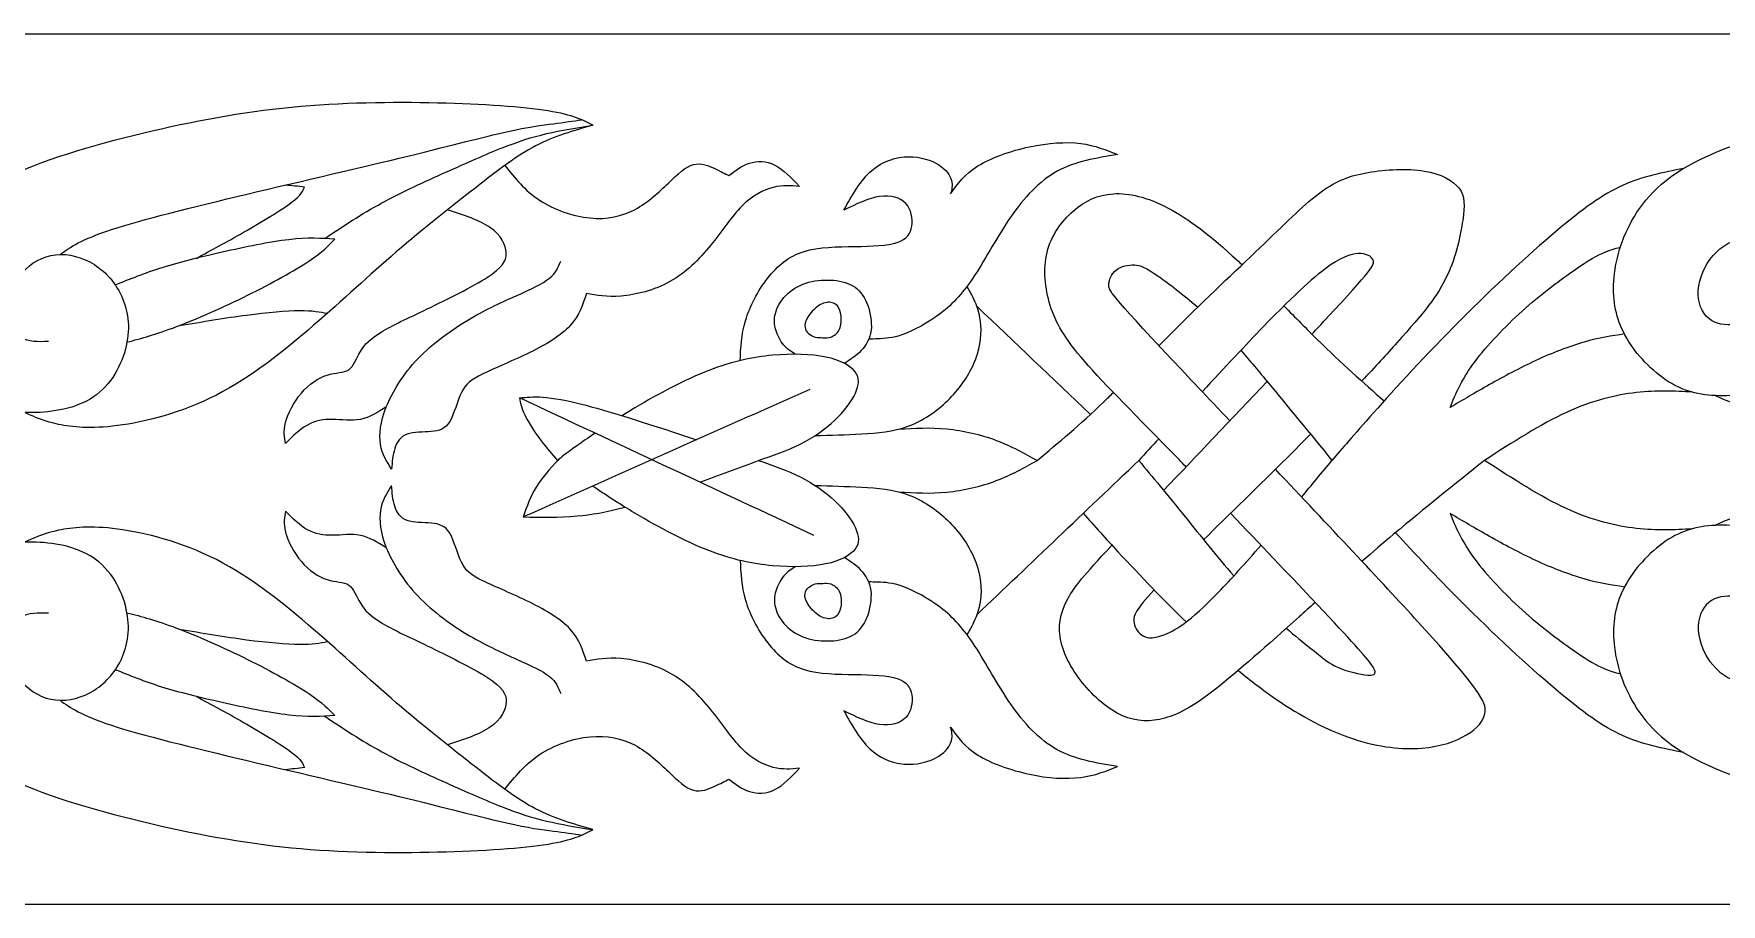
# Model space of a CAD drawing. Header units: millimetres. Extents: x 164 to 454, y 11 to 406.
# Drawn here: x 222.9 to 328.3, y 11.5 to 65.8 of the extents above; entities that cross this region are included whole.
import ezdxf

# ---------------------------------------------------------------- set-up
doc = ezdxf.new("R2010")
doc.units = ezdxf.units.MM
for name, color, linetype in [('Default', 7, 'Continuous'), ('DV1_Layer_1', 7, 'Continuous'), ('Layer_1', 7, 'Continuous')]:
    doc.layers.add(name, color=color, linetype=linetype)

# ---------------------------------------------------------------- blocks, each defined once
blk = doc.blocks.new('SE')
at = {"layer": 'DV1_Layer_1', "color": 7, "linetype": 'Continuous'}
blk.add_line((219.17, 65.81), (399.47, 65.81), dxfattribs=at)
for points, knots in [([(329.37, 47.66), (328.75, 47.64), (328.13, 47.62), (327.65, 47.92), (327.18, 48.21), (326.85, 48.81), (326.82, 49.53), (326.8, 50.25), (327.35, 51.9), (328.73, 52.87), (329.51, 53.03), (330.3, 53.19), (332.06, 52.88), (333.4, 51.54), (333.84, 50.69), (334.28, 49.83), (334.49, 48.8), (334.28, 47.62), (334.06, 46.45), (333.42, 45.14), (332.38, 44.35), (331.33, 43.55), (329.89, 43.28), (328.61, 43.23), (327.33, 43.19), (325.12, 43.57), (323.12, 45.6), (322.48, 46.63), (321.83, 47.66), (321.54, 48.69), (321.54, 49.91), (321.54, 51.12), (321.83, 52.52), (322.55, 53.9), (323.26, 55.28), (325.54, 58.01), (335.37, 60.85), (341.44, 61.99), (344.55, 62.29), (347.65, 62.6), (350.83, 62.63), (353.66, 62.56), (356.5, 62.49), (359, 62.32), (360.56, 62.07), (362.13, 61.82), (362.75, 61.49), (363.37, 61.16), (362.16, 60.82), (360.95, 60.47), (359.79, 59.87), (358.62, 59.27), (357.5, 58.4), (356.05, 57.27), (354.59, 56.13), (351, 53.3), (347.76, 50.26), (345.92, 48.68), (344.08, 47.09), (342.03, 45.43), (339.86, 44.32), (337.68, 43.21), (333.09, 42.07), (330.85, 42.31), (330.01, 42.49), (329.16, 42.67), (328.59, 42.91), (328.28, 43.05), (327.97, 43.18), (327.92, 43.21), (327.87, 43.24)], [0, 0, 0, 0, 0.034483, 0.034483, 0.034483, 0.068966, 0.068966, 0.068966, 0.103448, 0.137931, 0.137931, 0.137931, 0.172414, 0.206897, 0.206897, 0.206897, 0.241379, 0.241379, 0.241379, 0.275862, 0.275862, 0.275862, 0.310345, 0.310345, 0.310345, 0.344828, 0.37931, 0.37931, 0.37931, 0.413793, 0.413793, 0.413793, 0.448276, 0.448276, 0.448276, 0.482759, 0.517241, 0.551724, 0.551724, 0.551724, 0.586207, 0.586207, 0.586207, 0.62069, 0.62069, 0.62069, 0.655172, 0.655172, 0.655172, 0.689655, 0.689655, 0.689655, 0.724138, 0.724138, 0.724138, 0.758621, 0.793103, 0.793103, 0.793103, 0.827586, 0.827586, 0.827586, 0.862069, 0.896552, 0.896552, 0.896552, 0.931034, 0.931034, 0.931034, 1, 1, 1, 1]), ([(223.82, 46.61), (223.2, 46.59), (222.58, 46.57), (222.11, 46.86), (221.63, 47.16), (221.31, 47.76), (221.28, 48.48), (221.25, 49.19), (221.81, 50.85), (223.19, 51.81), (223.97, 51.98), (224.76, 52.14), (226.51, 51.83), (227.86, 50.49), (228.3, 49.63), (228.74, 48.78), (228.95, 47.74), (228.73, 46.57), (228.52, 45.4), (227.88, 44.09), (226.83, 43.29), (225.79, 42.5), (224.34, 42.22), (223.06, 42.18), (221.79, 42.14), (219.58, 42.52), (217.58, 44.55), (216.93, 45.58), (216.29, 46.61), (215.99, 47.64), (215.99, 48.86), (215.99, 50.07), (216.29, 51.47), (217, 52.85), (217.72, 54.23), (219.99, 56.96), (229.83, 59.8), (235.9, 60.94), (239, 61.24), (242.11, 61.54), (245.28, 61.58), (248.12, 61.51), (250.96, 61.44), (253.46, 61.27), (255.02, 61.02), (256.58, 60.77), (257.2, 60.44), (257.82, 60.11), (256.62, 59.77), (255.41, 59.42), (254.24, 58.82), (253.08, 58.21), (251.96, 57.35), (250.5, 56.21), (249.04, 55.08), (245.46, 52.25), (242.21, 49.21), (240.38, 47.62), (238.54, 46.04), (236.49, 44.38), (234.31, 43.27), (232.14, 42.15), (227.55, 41.02), (225.31, 41.26), (224.46, 41.44), (223.62, 41.62), (223.05, 41.86), (222.74, 42), (222.43, 42.13), (222.38, 42.16), (222.33, 42.18)], [0, 0, 0, 0, 0.034483, 0.034483, 0.034483, 0.068966, 0.068966, 0.068966, 0.103448, 0.137931, 0.137931, 0.137931, 0.172414, 0.206897, 0.206897, 0.206897, 0.241379, 0.241379, 0.241379, 0.275862, 0.275862, 0.275862, 0.310345, 0.310345, 0.310345, 0.344828, 0.37931, 0.37931, 0.37931, 0.413793, 0.413793, 0.413793, 0.448276, 0.448276, 0.448276, 0.482759, 0.517241, 0.551724, 0.551724, 0.551724, 0.586207, 0.586207, 0.586207, 0.62069, 0.62069, 0.62069, 0.655172, 0.655172, 0.655172, 0.689655, 0.689655, 0.689655, 0.724138, 0.724138, 0.724138, 0.758621, 0.793103, 0.793103, 0.793103, 0.827586, 0.827586, 0.827586, 0.862069, 0.896552, 0.896552, 0.896552, 0.931034, 0.931034, 0.931034, 1, 1, 1, 1]), ([(224.55, 52.04), (225.2, 52.51), (225.86, 52.97), (229.65, 54.21), (232.79, 54.99), (236.24, 55.81), (239.68, 56.63), (243.42, 57.49), (246.26, 58.18), (249.1, 58.87), (251.03, 59.39), (252.42, 59.7), (253.8, 60.01), (254.65, 60.11), (255.35, 60.2), (256.04, 60.29), (256.59, 60.37), (257.13, 60.45)], [0, 0, 0, 0, 0.142857, 0.142857, 0.285714, 0.285714, 0.285714, 0.428571, 0.428571, 0.428571, 0.571429, 0.571429, 0.571429, 0.714286, 0.714286, 0.714286, 1, 1, 1, 1]), ([(241.08, 53.04), (242.22, 53.8), (243.36, 54.56), (244.64, 55.26), (245.92, 55.96), (247.33, 56.59), (249.94, 57.76), (251.15, 58.3), (252.16, 58.7), (253.18, 59.1), (254, 59.36), (254.92, 59.58), (255.83, 59.79), (256.83, 59.95), (257.82, 60.11)], [0, 0, 0, 0, 0.166667, 0.166667, 0.166667, 0.333333, 0.333333, 0.5, 0.5, 0.5, 0.666667, 0.666667, 0.666667, 1, 1, 1, 1]), ([(267.01, 45.42), (267.05, 46.22), (267.08, 47.02), (267.35, 47.91), (267.61, 48.8), (268.11, 49.78), (268.73, 50.56), (269.34, 51.35), (270.06, 51.94), (271, 52.23), (271.94, 52.52), (274.25, 52.52), (276.22, 52.59), (276.82, 52.79), (277.43, 52.99), (277.88, 53.71), (277.7, 54.85), (277.36, 55.22), (277.01, 55.59), (275.81, 55.94), (274.25, 55.18), (273.48, 54.8), (274.01, 55.75), (274.55, 56.7), (275.24, 57.29), (275.93, 57.89), (276.77, 58.13), (277.53, 58.14), (278.29, 58.15), (278.96, 57.92), (279.42, 57.63), (279.88, 57.33), (280.36, 56.61), (280.22, 56.09), (280.15, 55.83), (280.59, 56.44), (281.45, 57.65), (283.9, 58.51), (285.07, 58.76), (286.24, 59.01), (287.36, 59.08), (288.27, 58.97), (289.18, 58.85), (289.87, 58.56), (290.56, 58.27), (289.24, 58.06), (287.93, 57.85), (286.8, 57.23), (285.67, 56.61), (284.73, 55.58), (283.9, 54.38), (283.07, 53.18), (281.65, 50.45), (280.31, 48.97), (279.52, 48.36), (278.74, 47.76), (277.84, 47.3), (277.17, 47.05), (276.5, 46.81), (276.05, 46.8), (275.6, 46.78)], [0, 0, 0, 0, 0.04, 0.04, 0.04, 0.08, 0.08, 0.08, 0.12, 0.12, 0.12, 0.16, 0.2, 0.2, 0.2, 0.24, 0.28, 0.28, 0.28, 0.32, 0.36, 0.36, 0.36, 0.4, 0.4, 0.4, 0.44, 0.44, 0.44, 0.48, 0.48, 0.48, 0.52, 0.56, 0.56, 0.56, 0.6, 0.64, 0.64, 0.64, 0.68, 0.68, 0.68, 0.72, 0.72, 0.72, 0.76, 0.76, 0.76, 0.8, 0.8, 0.8, 0.84, 0.88, 0.88, 0.88, 0.92, 0.92, 0.92, 1, 1, 1, 1]), ([(252.32, 57.6), (252.95, 56.81), (253.57, 56.03), (254.48, 55.43), (255.39, 54.83), (256.58, 54.42), (257.64, 54.32), (258.7, 54.21), (260.57, 54.63), (261.95, 55.94), (262.53, 56.5), (263.12, 57.06), (263.6, 57.52), (264.09, 57.65), (264.57, 57.78), (265.05, 57.58), (265.42, 57.4), (265.79, 57.23), (266.05, 57.09), (266.31, 56.96), (266.71, 57.27), (267.5, 57.89), (268.64, 57.89), (269.17, 57.62), (269.71, 57.35), (270.21, 56.82), (270.71, 56.28), (270.19, 56.33), (269.16, 56.44), (267.78, 55.71), (267.13, 55.07), (266.48, 54.42), (265.88, 53.49), (265.16, 52.61), (264.45, 51.73), (263.62, 50.9), (262.63, 50.35), (261.64, 49.8), (260.48, 49.52), (259.58, 49.44), (258.69, 49.37), (258.05, 49.49), (257.41, 49.61), (257.19, 48.92), (256.74, 47.54), (254.91, 46.43), (253.87, 45.92), (252.84, 45.42), (250.53, 44.48), (249.54, 43.71), (249.16, 42.09), (248.88, 41.62), (248.59, 41.15), (248.22, 41.03), (247.72, 40.99), (247.23, 40.95), (246.02, 41.02), (245.58, 40.33), (245.45, 39.93), (245.32, 39.53), (245.28, 39.08), (245.25, 38.64), (244.96, 39.1), (244.37, 40.03), (244.54, 41.59), (244.92, 42.53), (245.3, 43.47), (245.97, 44.57), (246.9, 45.54), (247.84, 46.52), (249.03, 47.36), (250.12, 48.01), (251.22, 48.66), (252.22, 49.11), (253.08, 49.49), (253.94, 49.88), (254.67, 50.21), (255.1, 50.56), (255.53, 50.9), (255.67, 51.26), (255.81, 51.63)], [0, 0, 0, 0, 0.030303, 0.030303, 0.030303, 0.060606, 0.060606, 0.060606, 0.090909, 0.121212, 0.121212, 0.121212, 0.151515, 0.151515, 0.151515, 0.181818, 0.181818, 0.181818, 0.212121, 0.212121, 0.212121, 0.242424, 0.272727, 0.272727, 0.272727, 0.30303, 0.30303, 0.30303, 0.333333, 0.363636, 0.363636, 0.363636, 0.393939, 0.393939, 0.393939, 0.424242, 0.424242, 0.424242, 0.454545, 0.454545, 0.454545, 0.484848, 0.484848, 0.484848, 0.515152, 0.545455, 0.545455, 0.545455, 0.575758, 0.606061, 0.636364, 0.636364, 0.636364, 0.666667, 0.666667, 0.666667, 0.69697, 0.727273, 0.727273, 0.727273, 0.757576, 0.757576, 0.757576, 0.787879, 0.818182, 0.818182, 0.818182, 0.848485, 0.848485, 0.848485, 0.878788, 0.878788, 0.878788, 0.909091, 0.909091, 0.909091, 0.939394, 0.939394, 0.939394, 1, 1, 1, 1]), ([(293.16, 46.34), (293.65, 46.84), (294.14, 47.34), (294.64, 47.84), (296.4, 49.59), (298.27, 51.31), (299.74, 52.73), (301.22, 54.14), (302.3, 55.25), (303.28, 55.95), (304.25, 56.66), (305.98, 57.28), (310.01, 57.49), (311.53, 56.66), (311.9, 56.17), (312.27, 55.68), (312.26, 55.11), (312.12, 54.17), (311.98, 53.23), (311.72, 51.92), (311.14, 50.7), (310.57, 49.49), (309.67, 48.36), (308.02, 46.54), (307.39, 45.83), (306.65, 45.03), (305.81, 44.14)], [0, 0, 0, 0, 0.090909, 0.090909, 0.090909, 0.181818, 0.181818, 0.181818, 0.272727, 0.272727, 0.272727, 0.363636, 0.454545, 0.545455, 0.545455, 0.545455, 0.636364, 0.636364, 0.636364, 0.727273, 0.727273, 0.727273, 0.818182, 0.818182, 0.818182, 1, 1, 1, 1]), ([(325.92, 57.41), (324.64, 57.16), (323.35, 56.91), (322.1, 56.35), (320.85, 55.78), (319.62, 54.9), (317.92, 53.46), (316.22, 52.02), (314.05, 50.02), (311.96, 47.93), (309.88, 45.83), (307.87, 43.64), (306.56, 42.17), (305.24, 40.69), (304.6, 39.94), (303.96, 39.19)], [0, 0, 0, 0, 0.166667, 0.166667, 0.166667, 0.333333, 0.333333, 0.333333, 0.5, 0.5, 0.5, 0.666667, 0.666667, 0.666667, 1, 1, 1, 1]), ([(233.06, 51.8), (233.99, 52.31), (234.93, 52.81), (236.01, 53.43), (237.1, 54.05), (238.33, 54.79), (238.98, 55.28), (239.64, 55.77), (239.73, 56.01), (239.81, 56.25), (239.42, 56.29), (239.02, 56.33), (238.62, 56.37)], [0, 0, 0, 0, 0.2, 0.2, 0.2, 0.4, 0.4, 0.4, 0.6, 0.6, 0.6, 1, 1, 1, 1]), ([(294.85, 38.79), (294.7, 38.94), (294.56, 39.09), (294.41, 39.24), (291.75, 41.98), (287.81, 45.85), (286.71, 47.78), (286.37, 48.86), (286.04, 49.93), (285.92, 51.12), (286.17, 52.17), (286.43, 53.21), (287.71, 55.01), (289.33, 55.77), (290.31, 55.83), (291.28, 55.89), (292.42, 55.63), (293.7, 54.95), (294.99, 54.28), (296.42, 53.19), (298.04, 51.69), (298.14, 51.6), (298.25, 51.5), (298.35, 51.41)], [0, 0, 0, 0, 0.1, 0.1, 0.1, 0.2, 0.3, 0.3, 0.3, 0.4, 0.4, 0.4, 0.5, 0.6, 0.6, 0.6, 0.7, 0.7, 0.7, 0.8, 0.8, 0.8, 1, 1, 1, 1]), ([(244.92, 42.53), (244.39, 42.2), (243.86, 41.86), (243.3, 41.75), (242.73, 41.64), (242.13, 41.74), (241.57, 41.75), (241, 41.76), (240.49, 41.67), (240, 41.4), (239.52, 41.14), (239.07, 40.69), (238.62, 40.24), (238.56, 40.62), (238.49, 41), (238.63, 41.55), (238.78, 42.1), (239.14, 42.83), (239.62, 43.39), (240.09, 43.95), (240.68, 44.35), (241.22, 44.52), (241.76, 44.69), (242.26, 44.64), (242.58, 44.85), (242.9, 45.07), (243.18, 46.04), (243.94, 46.8), (244.6, 47.2), (245.27, 47.61), (247.16, 48.47), (250.3, 50.02), (251.23, 50.62), (252.15, 51.21), (252.42, 51.63), (252.41, 52.13), (252.39, 52.64), (252.08, 53.25), (251.42, 53.71), (250.76, 54.17), (249.75, 54.5), (248.73, 54.82)], [0, 0, 0, 0, 0.0625, 0.0625, 0.0625, 0.125, 0.125, 0.125, 0.1875, 0.1875, 0.1875, 0.25, 0.25, 0.25, 0.3125, 0.3125, 0.3125, 0.375, 0.375, 0.375, 0.4375, 0.4375, 0.4375, 0.5, 0.5, 0.5, 0.5625, 0.625, 0.625, 0.625, 0.6875, 0.75, 0.75, 0.75, 0.8125, 0.8125, 0.8125, 0.875, 0.875, 0.875, 1, 1, 1, 1]), ([(228.73, 46.57), (229.64, 46.81), (230.55, 47.06), (233.1, 48.02), (234.74, 48.74), (236.26, 49.5), (237.78, 50.25), (239.19, 51.03), (240.96, 52.21), (241.33, 52.6), (241.7, 53), (240.86, 53.05), (240.03, 53.1), (237.64, 52.83), (236.08, 52.5), (234.67, 52.18), (233.26, 51.86), (232, 51.56), (230.91, 51.21), (229.82, 50.87), (228.91, 50.5), (228, 50.13)], [0, 0, 0, 0, 0.111111, 0.111111, 0.222222, 0.222222, 0.222222, 0.333333, 0.333333, 0.444444, 0.444444, 0.444444, 0.555556, 0.555556, 0.666667, 0.666667, 0.666667, 0.777778, 0.777778, 0.777778, 1, 1, 1, 1]), ([(302.71, 47.07), (303.01, 47.4), (303.3, 47.7), (303.56, 47.99), (306.48, 51.11), (306.75, 51.69), (306.2, 52.07), (305.77, 52.1), (305.34, 52.13), (304.75, 51.99), (303.85, 51.37), (302.94, 50.75), (301.72, 49.64), (299.67, 47.53), (298.59, 46.41), (297.28, 45.01), (295.85, 43.48)], [0, 0, 0, 0, 0.142857, 0.142857, 0.142857, 0.285714, 0.428571, 0.428571, 0.428571, 0.571429, 0.571429, 0.571429, 0.714286, 0.714286, 0.714286, 1, 1, 1, 1]), ([(322.22, 47.08), (321.43, 46.96), (320.63, 46.84), (318.78, 46.31), (317.71, 45.9), (316.69, 45.43), (315.66, 44.95), (314.68, 44.42), (312.91, 43.42), (312.12, 42.96), (311.33, 42.49), (311.68, 43.33), (312.03, 44.16), (312.74, 45.16), (313.45, 46.15), (314.52, 47.3), (315.63, 48.32), (316.74, 49.34), (317.89, 50.23), (318.79, 50.86), (319.69, 51.5), (320.33, 51.88), (320.82, 52.11), (321.3, 52.34), (321.63, 52.41), (321.95, 52.48)], [0, 0, 0, 0, 0.1, 0.1, 0.2, 0.2, 0.2, 0.3, 0.3, 0.4, 0.4, 0.4, 0.5, 0.5, 0.5, 0.6, 0.6, 0.6, 0.7, 0.7, 0.7, 0.8, 0.8, 0.8, 1, 1, 1, 1]), ([(297.58, 41.66), (296.21, 43.1), (294.97, 44.42), (293.97, 45.48), (290.12, 49.57), (290, 49.83), (290.02, 50.15), (290.04, 50.47), (290.19, 50.85), (290.5, 51.08), (290.8, 51.31), (291.69, 51.49), (292.32, 51.25), (293.15, 50.66), (293.77, 50.23), (294.67, 49.54), (295.58, 48.76)], [0, 0, 0, 0, 0.142857, 0.142857, 0.142857, 0.285714, 0.285714, 0.285714, 0.428571, 0.428571, 0.428571, 0.571429, 0.714286, 0.714286, 0.714286, 1, 1, 1, 1]), ([(270.44, 45.82), (270.2, 45.98), (269.95, 46.14), (269.73, 46.39), (269.52, 46.65), (269.33, 47), (269.23, 47.34), (269.13, 47.67), (269.11, 48), (269.21, 48.36), (269.31, 48.73), (269.53, 49.14), (269.86, 49.48), (270.19, 49.82), (270.62, 50.09), (271.11, 50.25), (271.6, 50.41), (272.14, 50.47), (272.66, 50.44), (273.17, 50.42), (273.65, 50.31), (274.04, 50.09), (274.43, 49.86), (274.72, 49.51), (275.13, 48.5), (275.25, 47.84), (275.12, 46.78), (274.88, 46.38), (274.57, 46.05), (274.27, 45.73), (273.9, 45.49), (273.52, 45.24)], [0, 0, 0, 0, 0.083333, 0.083333, 0.083333, 0.166667, 0.166667, 0.166667, 0.25, 0.25, 0.25, 0.333333, 0.333333, 0.333333, 0.416667, 0.416667, 0.416667, 0.5, 0.5, 0.5, 0.583333, 0.583333, 0.583333, 0.666667, 0.666667, 0.75, 0.75, 0.833333, 0.833333, 0.833333, 1, 1, 1, 1]), ([(271.7, 40.74), (272.66, 40.77), (273.62, 40.79), (274.6, 40.85), (275.58, 40.9), (276.57, 40.99), (277.49, 41.32), (278.41, 41.66), (279.26, 42.24), (280.68, 43.62), (281.24, 44.41), (281.6, 45.23), (281.95, 46.05), (282.09, 46.91), (282.04, 47.61), (282, 48.32), (281.78, 48.88), (281.6, 49.26), (281.42, 49.64), (281.3, 49.84), (281.17, 50.04)], [0, 0, 0, 0, 0.125, 0.125, 0.125, 0.25, 0.25, 0.25, 0.375, 0.375, 0.5, 0.5, 0.5, 0.625, 0.625, 0.625, 0.75, 0.75, 0.75, 1, 1, 1, 1]), ([(231.98, 47.6), (233.43, 47.84), (234.88, 48.09), (237.51, 48.43), (238.69, 48.54), (239.5, 48.54), (240.32, 48.55), (240.78, 48.46), (241.23, 48.37)], [0, 0, 0, 0, 0.25, 0.25, 0.5, 0.5, 0.5, 1, 1, 1, 1]), ([(272.18, 46.85), (272.02, 46.86), (271.85, 46.85), (271.54, 46.93), (271.4, 47.01), (271.17, 47.22), (271.08, 47.33), (271.06, 47.5), (271.03, 47.66), (271.08, 47.88), (271.39, 48.38), (271.65, 48.67), (271.92, 48.85), (272.19, 49.03), (272.46, 49.09), (272.68, 49.05), (272.9, 49.02), (273.07, 48.88), (273.18, 48.7), (273.28, 48.52), (273.31, 48.28), (273.32, 48.04), (273.32, 47.79), (273.3, 47.53), (273.19, 47.33), (273.07, 47.12), (272.87, 46.96), (272.68, 46.89), (272.5, 46.83), (272.35, 46.85), (272.18, 46.85)], [0, 0, 0, 0, 0.083333, 0.083333, 0.166667, 0.166667, 0.25, 0.25, 0.25, 0.333333, 0.333333, 0.416667, 0.416667, 0.416667, 0.5, 0.5, 0.5, 0.583333, 0.583333, 0.583333, 0.666667, 0.666667, 0.666667, 0.75, 0.75, 0.75, 0.833333, 0.833333, 0.833333, 1, 1, 1, 1]), ([(300.96, 48.83), (301.67, 48.11), (302.38, 47.39), (303.04, 46.74), (304.6, 45.21), (305.91, 44.05), (307.22, 42.9)], [0, 0, 0, 0, 0.333333, 0.333333, 0.333333, 1, 1, 1, 1]), ([(268.15, 39.19), (269.05, 39.49), (269.94, 39.8), (270.76, 40.21), (271.58, 40.62), (272.32, 41.14), (272.92, 41.7), (273.51, 42.26), (274.41, 43.47), (274.48, 44.33), (274.19, 44.72), (273.89, 45.1), (273.27, 45.45), (272.37, 45.64), (271.46, 45.83), (270.27, 45.86), (269.04, 45.75), (267.8, 45.64), (265.25, 45.12), (261.94, 43.36), (260.44, 42.47), (260.17, 42.3), (259.9, 42.14), (259.64, 41.98)], [0, 0, 0, 0, 0.1, 0.1, 0.1, 0.2, 0.2, 0.2, 0.3, 0.4, 0.4, 0.4, 0.5, 0.5, 0.5, 0.6, 0.6, 0.6, 0.7, 0.8, 0.8, 0.8, 1, 1, 1, 1]), ([(298.27, 46.06), (298.83, 45.43), (299.39, 44.75), (299.99, 44.02), (301.2, 42.56), (302.58, 40.87), (303.96, 39.19)], [0, 0, 0, 0, 0.333333, 0.333333, 0.333333, 1, 1, 1, 1]), ([(255.62, 39.19), (255.3, 39.56), (254.97, 39.93), (254.6, 40.42), (254.23, 40.92), (253.41, 42.16), (253.3, 42.78), (253.25, 43.09), (254.08, 43.18), (254.9, 43.28), (257.39, 42.63), (259.09, 42.18), (261.57, 41.38), (264.29, 40.48)], [0, 0, 0, 0, 0.166667, 0.166667, 0.166667, 0.333333, 0.5, 0.5, 0.5, 0.666667, 0.666667, 0.666667, 1, 1, 1, 1]), ([(285.55, 39.19), (286.89, 40.3), (288.23, 41.42), (289.73, 42.86), (289.92, 43.05), (290.12, 43.24), (290.31, 43.43)], [0, 0, 0, 0, 0.333333, 0.333333, 0.333333, 1, 1, 1, 1]), ([(326.43, 43.46), (325.34, 43.51), (324.25, 43.57), (321.69, 43.28), (320.23, 42.93), (318.61, 42.19), (317, 41.45), (315.24, 40.32), (313.48, 39.19)], [0, 0, 0, 0, 0.25, 0.25, 0.5, 0.5, 0.5, 1, 1, 1, 1]), ([(276.91, 41.15), (277.89, 41.2), (278.87, 41.26), (279.91, 41.16), (280.95, 41.06), (282.05, 40.8), (283, 40.44), (283.95, 40.08), (284.75, 39.63), (285.55, 39.19)], [0, 0, 0, 0, 0.25, 0.25, 0.25, 0.5, 0.5, 0.5, 1, 1, 1, 1]), ([(257.96, 40.89), (257.51, 40.59), (257.12, 40.32), (256.81, 40.1), (256.04, 39.56), (255.83, 39.37), (255.62, 39.19)], [0, 0, 0, 0, 0.333333, 0.333333, 0.333333, 1, 1, 1, 1]), ([(302.61, 40.83), (302.14, 40.35), (301.66, 39.86), (301.16, 39.36), (299.42, 37.63), (297.53, 35.8), (295.94, 34.24)], [0, 0, 0, 0, 0.333333, 0.333333, 0.333333, 1, 1, 1, 1]), ([(255.62, 39.19), (255.13, 38.65), (254.64, 38.12), (254.28, 37.53), (253.92, 36.95), (253.69, 36.3), (253.46, 35.66), (254.57, 35.64), (255.68, 35.62), (256.83, 35.73), (257.71, 35.8), (258.61, 35.95), (259.82, 36.28)], [0, 0, 0, 0, 0.2, 0.2, 0.2, 0.4, 0.4, 0.4, 0.6, 0.6, 0.6, 1, 1, 1, 1]), ([(268.15, 39.19), (269.05, 38.88), (269.94, 38.57), (270.76, 38.16), (271.58, 37.75), (272.32, 37.23), (272.92, 36.67), (273.51, 36.11), (274.41, 34.9), (274.48, 34.04), (274.19, 33.65), (273.89, 33.27), (273.27, 32.92), (272.37, 32.73), (271.46, 32.54), (270.27, 32.51), (269.04, 32.62), (267.8, 32.73), (265.25, 33.25), (261.94, 35.01), (260.44, 35.9), (259.45, 36.49), (258.53, 37.09), (257.8, 37.59)], [0, 0, 0, 0, 0.1, 0.1, 0.1, 0.2, 0.2, 0.2, 0.3, 0.4, 0.4, 0.4, 0.5, 0.5, 0.5, 0.6, 0.6, 0.6, 0.7, 0.8, 0.8, 0.8, 1, 1, 1, 1]), ([(268.15, 39.19), (268.15, 39.19), (268.15, 39.19), (268.15, 39.19), (268.15, 39.19), (268.15, 39.19), (268.15, 39.19)], [0, 0, 0, 0, 0.333333, 0.333333, 0.333333, 1, 1, 1, 1]), ([(276.91, 37.22), (277.89, 37.17), (278.87, 37.11), (279.91, 37.21), (280.95, 37.31), (282.05, 37.57), (283, 37.93), (283.95, 38.29), (284.75, 38.74), (285.55, 39.19)], [0, 0, 0, 0, 0.25, 0.25, 0.25, 0.5, 0.5, 0.5, 1, 1, 1, 1]), ([(291.9, 39.19), (292.76, 38.15), (293.63, 37.11), (294.83, 35.62), (295.71, 34.53), (296.77, 33.2), (297.83, 31.98)], [0, 0, 0, 0, 0.333333, 0.333333, 0.333333, 1, 1, 1, 1]), ([(313.48, 39.19), (311.62, 37.7), (309.75, 36.22), (307.81, 34.58), (307.16, 34.03), (306.5, 33.47), (305.84, 32.9)], [0, 0, 0, 0, 0.333333, 0.333333, 0.333333, 1, 1, 1, 1]), ([(326.43, 34.91), (325.34, 34.86), (324.25, 34.8), (321.69, 35.09), (320.23, 35.44), (318.61, 36.18), (317, 36.92), (315.24, 38.05), (313.48, 39.19)], [0, 0, 0, 0, 0.25, 0.25, 0.5, 0.5, 0.5, 1, 1, 1, 1]), ([(298.11, 26.09), (298.88, 25.45), (299.64, 24.86), (300.43, 24.32), (301.99, 23.25), (303.7, 22.33), (305.3, 21.81), (306.89, 21.28), (308.38, 21.14), (309.57, 21.24), (310.77, 21.33), (312.6, 21.99), (313.46, 22.92), (313.52, 23.51), (313.58, 24.09), (313.27, 24.8), (309.33, 29.12), (307.09, 31.58), (303.67, 35.21), (300.43, 38.64)], [0, 0, 0, 0, 0.125, 0.125, 0.125, 0.25, 0.25, 0.25, 0.375, 0.375, 0.375, 0.5, 0.625, 0.625, 0.625, 0.75, 0.75, 0.75, 1, 1, 1, 1]), ([(252.32, 18.67), (252.95, 19.45), (253.57, 20.23), (254.48, 20.83), (255.39, 21.43), (256.58, 21.85), (257.64, 21.95), (258.7, 22.05), (260.57, 21.64), (261.95, 20.33), (262.53, 19.77), (263.12, 19.21), (263.6, 18.74), (264.09, 18.61), (264.57, 18.48), (265.05, 18.69), (265.42, 18.86), (265.79, 19.03), (266.05, 19.17), (266.31, 19.31), (266.71, 19), (267.5, 18.38), (268.64, 18.38), (269.17, 18.65), (269.71, 18.91), (270.21, 19.45), (270.71, 19.98), (270.19, 19.93), (269.16, 19.83), (267.78, 20.55), (267.13, 21.2), (266.48, 21.85), (265.88, 22.78), (265.16, 23.66), (264.45, 24.54), (263.62, 25.37), (262.63, 25.92), (261.64, 26.47), (260.48, 26.75), (259.58, 26.82), (258.69, 26.9), (258.05, 26.78), (257.41, 26.66), (257.19, 27.35), (256.74, 28.73), (254.91, 29.83), (253.87, 30.34), (252.84, 30.85), (250.53, 31.78), (249.54, 32.56), (249.16, 34.18), (248.88, 34.65), (248.59, 35.11), (248.22, 35.23), (247.72, 35.28), (247.23, 35.32), (246.02, 35.25), (245.58, 35.94), (245.45, 36.34), (245.32, 36.73), (245.28, 37.18), (245.25, 37.63), (244.96, 37.16), (244.37, 36.23), (244.54, 34.68), (244.92, 33.74), (245.3, 32.8), (245.97, 31.7), (246.9, 30.72), (247.84, 29.75), (249.03, 28.9), (250.12, 28.25), (251.22, 27.61), (252.22, 27.16), (253.08, 26.77), (253.94, 26.38), (254.67, 26.06), (255.1, 25.71), (255.53, 25.37), (255.67, 25), (255.81, 24.64)], [0, 0, 0, 0, 0.030303, 0.030303, 0.030303, 0.060606, 0.060606, 0.060606, 0.090909, 0.121212, 0.121212, 0.121212, 0.151515, 0.151515, 0.151515, 0.181818, 0.181818, 0.181818, 0.212121, 0.212121, 0.212121, 0.242424, 0.272727, 0.272727, 0.272727, 0.30303, 0.30303, 0.30303, 0.333333, 0.363636, 0.363636, 0.363636, 0.393939, 0.393939, 0.393939, 0.424242, 0.424242, 0.424242, 0.454545, 0.454545, 0.454545, 0.484848, 0.484848, 0.484848, 0.515152, 0.545455, 0.545455, 0.545455, 0.575758, 0.606061, 0.636364, 0.636364, 0.636364, 0.666667, 0.666667, 0.666667, 0.69697, 0.727273, 0.727273, 0.727273, 0.757576, 0.757576, 0.757576, 0.787879, 0.818182, 0.818182, 0.818182, 0.848485, 0.848485, 0.848485, 0.878788, 0.878788, 0.878788, 0.909091, 0.909091, 0.909091, 0.939394, 0.939394, 0.939394, 1, 1, 1, 1]), ([(271.7, 37.63), (272.66, 37.6), (273.62, 37.58), (274.6, 37.52), (275.58, 37.47), (276.57, 37.38), (277.49, 37.05), (278.41, 36.71), (279.26, 36.13), (280.68, 34.75), (281.24, 33.96), (281.6, 33.14), (281.95, 32.32), (282.09, 31.46), (282.04, 30.76), (282, 30.05), (281.78, 29.5), (281.6, 29.11), (281.42, 28.73), (281.3, 28.53), (281.17, 28.33)], [0, 0, 0, 0, 0.125, 0.125, 0.125, 0.25, 0.25, 0.25, 0.375, 0.375, 0.5, 0.5, 0.5, 0.625, 0.625, 0.625, 0.75, 0.75, 0.75, 1, 1, 1, 1]), ([(244.92, 33.74), (244.39, 34.07), (243.86, 34.4), (243.3, 34.51), (242.73, 34.63), (242.13, 34.52), (241.57, 34.52), (241, 34.51), (240.49, 34.59), (240, 34.86), (239.52, 35.13), (239.07, 35.58), (238.62, 36.03), (238.56, 35.65), (238.49, 35.27), (238.63, 34.71), (238.78, 34.16), (239.14, 33.44), (239.62, 32.88), (240.09, 32.32), (240.68, 31.92), (241.22, 31.75), (241.76, 31.58), (242.26, 31.63), (242.58, 31.41), (242.9, 31.2), (243.18, 30.23), (243.94, 29.47), (244.6, 29.07), (245.27, 28.66), (247.16, 27.8), (250.3, 26.24), (251.23, 25.65), (252.15, 25.05), (252.42, 24.64), (252.41, 24.13), (252.39, 23.62), (252.08, 23.02), (251.42, 22.56), (250.76, 22.09), (249.75, 21.77), (248.73, 21.44)], [0, 0, 0, 0, 0.0625, 0.0625, 0.0625, 0.125, 0.125, 0.125, 0.1875, 0.1875, 0.1875, 0.25, 0.25, 0.25, 0.3125, 0.3125, 0.3125, 0.375, 0.375, 0.375, 0.4375, 0.4375, 0.4375, 0.5, 0.5, 0.5, 0.5625, 0.625, 0.625, 0.625, 0.6875, 0.75, 0.75, 0.75, 0.8125, 0.8125, 0.8125, 0.875, 0.875, 0.875, 1, 1, 1, 1]), ([(288.43, 35.89), (289.14, 35.09), (289.86, 34.29), (290.6, 33.49), (292.01, 31.97), (293.48, 30.45), (294.85, 29.11)], [0, 0, 0, 0, 0.333333, 0.333333, 0.333333, 1, 1, 1, 1]), ([(301.09, 28.73), (301.66, 28.24), (302.16, 27.84), (302.56, 27.52), (303.41, 26.84), (303.79, 26.51), (304.36, 26.26), (304.94, 26.01), (305.72, 25.84), (306.19, 25.8), (306.67, 25.77), (307.01, 25.97), (304.87, 28.25), (302.66, 30.6), (301.28, 32.06), (299.45, 33.99), (297.63, 35.89)], [0, 0, 0, 0, 0.142857, 0.142857, 0.142857, 0.285714, 0.285714, 0.285714, 0.428571, 0.428571, 0.428571, 0.571429, 0.714286, 0.714286, 0.714286, 1, 1, 1, 1]), ([(322.22, 31.29), (321.43, 31.41), (320.63, 31.53), (318.78, 32.06), (317.71, 32.47), (316.69, 32.94), (315.66, 33.42), (314.68, 33.95), (312.91, 34.95), (312.12, 35.41), (311.33, 35.88), (311.68, 35.04), (312.03, 34.21), (312.74, 33.22), (313.45, 32.22), (314.52, 31.07), (315.63, 30.05), (316.74, 29.03), (317.89, 28.15), (318.79, 27.51), (319.69, 26.87), (320.33, 26.49), (320.82, 26.26), (321.3, 26.03), (321.63, 25.96), (321.95, 25.89)], [0, 0, 0, 0, 0.1, 0.1, 0.2, 0.2, 0.2, 0.3, 0.3, 0.4, 0.4, 0.4, 0.5, 0.5, 0.5, 0.6, 0.6, 0.6, 0.7, 0.7, 0.7, 0.8, 0.8, 0.8, 1, 1, 1, 1]), ([(329.37, 30.71), (328.75, 30.73), (328.13, 30.75), (327.65, 30.45), (327.18, 30.16), (326.85, 29.56), (326.82, 28.84), (326.8, 28.13), (327.35, 26.47), (328.73, 25.5), (329.51, 25.34), (330.3, 25.18), (332.06, 25.49), (333.4, 26.83), (333.84, 27.69), (334.28, 28.54), (334.49, 29.57), (334.28, 30.75), (334.06, 31.92), (333.42, 33.23), (332.38, 34.02), (331.33, 34.82), (329.89, 35.09), (328.61, 35.14), (327.33, 35.18), (325.12, 34.8), (323.12, 32.77), (322.48, 31.74), (321.83, 30.71), (321.54, 29.68), (321.54, 28.46), (321.54, 27.25), (321.83, 25.85), (322.55, 24.47), (323.26, 23.09), (325.54, 20.36), (335.37, 17.52), (341.44, 16.38), (344.55, 16.08), (347.65, 15.77), (350.83, 15.74), (353.66, 15.81), (356.5, 15.88), (359, 16.05), (360.56, 16.3), (362.13, 16.55), (362.75, 16.88), (363.37, 17.21), (362.16, 17.55), (360.95, 17.9), (359.79, 18.5), (358.62, 19.1), (357.5, 19.97), (356.05, 21.1), (354.59, 22.24), (351, 25.07), (347.76, 28.11), (345.92, 29.69), (344.08, 31.28), (342.03, 32.94), (339.86, 34.05), (337.68, 35.16), (333.09, 36.3), (330.85, 36.06), (330.01, 35.88), (329.16, 35.7), (328.59, 35.46), (328.28, 35.32), (327.97, 35.19), (327.92, 35.16), (327.87, 35.13)], [0, 0, 0, 0, 0.034483, 0.034483, 0.034483, 0.068966, 0.068966, 0.068966, 0.103448, 0.137931, 0.137931, 0.137931, 0.172414, 0.206897, 0.206897, 0.206897, 0.241379, 0.241379, 0.241379, 0.275862, 0.275862, 0.275862, 0.310345, 0.310345, 0.310345, 0.344828, 0.37931, 0.37931, 0.37931, 0.413793, 0.413793, 0.413793, 0.448276, 0.448276, 0.448276, 0.482759, 0.517241, 0.551724, 0.551724, 0.551724, 0.586207, 0.586207, 0.586207, 0.62069, 0.62069, 0.62069, 0.655172, 0.655172, 0.655172, 0.689655, 0.689655, 0.689655, 0.724138, 0.724138, 0.724138, 0.758621, 0.793103, 0.793103, 0.793103, 0.827586, 0.827586, 0.827586, 0.862069, 0.896552, 0.896552, 0.896552, 0.931034, 0.931034, 0.931034, 1, 1, 1, 1]), ([(223.82, 29.66), (223.2, 29.68), (222.58, 29.69), (222.11, 29.4), (221.63, 29.11), (221.31, 28.5), (221.28, 27.79), (221.25, 27.07), (221.81, 25.42), (223.19, 24.45), (223.97, 24.29), (224.76, 24.12), (226.51, 24.43), (227.86, 25.78), (228.3, 26.63), (228.74, 27.49), (228.95, 28.52), (228.73, 29.69), (228.52, 30.87), (227.88, 32.18), (226.83, 32.97), (225.79, 33.77), (224.34, 34.04), (223.06, 34.09), (221.79, 34.13), (219.58, 33.75), (217.58, 31.71), (216.93, 30.69), (216.29, 29.66), (215.99, 28.63), (215.99, 27.41), (215.99, 26.19), (216.29, 24.8), (217, 23.42), (217.72, 22.04), (219.99, 19.31), (229.83, 16.46), (235.9, 15.33), (239, 15.02), (242.11, 14.72), (245.28, 14.69), (248.12, 14.76), (250.96, 14.83), (253.46, 15), (255.02, 15.25), (256.58, 15.5), (257.2, 15.83), (257.82, 16.15), (256.62, 16.5), (255.41, 16.84), (254.24, 17.45), (253.08, 18.05), (251.96, 18.91), (250.5, 20.05), (249.04, 21.19), (245.46, 24.02), (242.21, 27.06), (240.38, 28.64), (238.54, 30.23), (236.49, 31.89), (234.31, 33), (232.14, 34.11), (227.55, 35.25), (225.31, 35.01), (224.46, 34.83), (223.62, 34.65), (223.05, 34.4), (222.74, 34.27), (222.43, 34.14), (222.38, 34.11), (222.33, 34.08)], [0, 0, 0, 0, 0.034483, 0.034483, 0.034483, 0.068966, 0.068966, 0.068966, 0.103448, 0.137931, 0.137931, 0.137931, 0.172414, 0.206897, 0.206897, 0.206897, 0.241379, 0.241379, 0.241379, 0.275862, 0.275862, 0.275862, 0.310345, 0.310345, 0.310345, 0.344828, 0.37931, 0.37931, 0.37931, 0.413793, 0.413793, 0.413793, 0.448276, 0.448276, 0.448276, 0.482759, 0.517241, 0.551724, 0.551724, 0.551724, 0.586207, 0.586207, 0.586207, 0.62069, 0.62069, 0.62069, 0.655172, 0.655172, 0.655172, 0.689655, 0.689655, 0.689655, 0.724138, 0.724138, 0.724138, 0.758621, 0.793103, 0.793103, 0.793103, 0.827586, 0.827586, 0.827586, 0.862069, 0.896552, 0.896552, 0.896552, 0.931034, 0.931034, 0.931034, 1, 1, 1, 1]), ([(302.91, 30.33), (302.57, 30.03), (302.24, 29.73), (301.91, 29.43), (299.96, 27.7), (298.08, 26.01), (296.69, 24.92), (295.3, 23.84), (293.51, 22.87), (291.78, 22.87), (290.89, 23.26), (290, 23.65), (289.09, 24.42), (288.37, 25.33), (287.64, 26.23), (287.11, 27.27), (286.98, 28.2), (286.85, 29.13), (287.12, 29.96), (287.57, 30.74), (287.93, 31.36), (288.41, 31.95), (290.22, 33.9)], [0, 0, 0, 0, 0.111111, 0.111111, 0.111111, 0.222222, 0.222222, 0.222222, 0.333333, 0.444444, 0.444444, 0.444444, 0.555556, 0.555556, 0.555556, 0.666667, 0.666667, 0.666667, 0.777778, 0.777778, 0.777778, 1, 1, 1, 1]), ([(292.85, 31.12), (291.68, 29.86), (291.58, 29.5), (291.59, 29.18), (291.61, 28.82), (291.78, 28.51), (292.06, 28.31), (292.33, 28.11), (292.71, 28.03), (293.4, 28.28), (294.09, 28.53), (295.09, 29.11), (296.9, 30.99), (297.66, 31.77), (298.55, 32.77), (299.53, 33.9)], [0, 0, 0, 0, 0.166667, 0.166667, 0.166667, 0.333333, 0.333333, 0.333333, 0.5, 0.5, 0.5, 0.666667, 0.666667, 0.666667, 1, 1, 1, 1]), ([(325.92, 20.96), (324.64, 21.21), (323.35, 21.46), (322.1, 22.02), (320.85, 22.59), (319.62, 23.47), (317.92, 24.91), (316.22, 26.35), (314.05, 28.35), (311.96, 30.45), (310.51, 31.9), (309.1, 33.41), (307.93, 34.68)], [0, 0, 0, 0, 0.2, 0.2, 0.2, 0.4, 0.4, 0.4, 0.6, 0.6, 0.6, 1, 1, 1, 1]), ([(267.01, 32.95), (267.05, 32.15), (267.08, 31.35), (267.35, 30.46), (267.61, 29.57), (268.11, 28.59), (268.73, 27.81), (269.34, 27.02), (270.06, 26.43), (271, 26.14), (271.94, 25.85), (274.25, 25.85), (276.22, 25.78), (276.82, 25.58), (277.43, 25.38), (277.88, 24.66), (277.7, 23.52), (277.36, 23.15), (277.01, 22.78), (275.81, 22.43), (274.25, 23.19), (273.48, 23.57), (274.01, 22.62), (274.55, 21.67), (275.24, 21.08), (275.93, 20.48), (276.77, 20.24), (277.53, 20.23), (278.29, 20.22), (278.96, 20.45), (279.42, 20.74), (279.88, 21.04), (280.36, 21.76), (280.22, 22.28), (280.15, 22.54), (280.59, 21.93), (281.45, 20.72), (283.9, 19.86), (285.07, 19.61), (286.24, 19.36), (287.36, 19.29), (288.27, 19.41), (289.18, 19.52), (289.87, 19.81), (290.56, 20.1), (289.24, 20.31), (287.93, 20.52), (286.8, 21.14), (285.67, 21.76), (284.73, 22.79), (283.9, 23.99), (283.07, 25.19), (281.65, 27.92), (280.31, 29.4), (279.52, 30.01), (278.74, 30.61), (277.84, 31.07), (277.17, 31.32), (276.5, 31.56), (276.05, 31.58), (275.6, 31.59)], [0, 0, 0, 0, 0.04, 0.04, 0.04, 0.08, 0.08, 0.08, 0.12, 0.12, 0.12, 0.16, 0.2, 0.2, 0.2, 0.24, 0.28, 0.28, 0.28, 0.32, 0.36, 0.36, 0.36, 0.4, 0.4, 0.4, 0.44, 0.44, 0.44, 0.48, 0.48, 0.48, 0.52, 0.56, 0.56, 0.56, 0.6, 0.64, 0.64, 0.64, 0.68, 0.68, 0.68, 0.72, 0.72, 0.72, 0.76, 0.76, 0.76, 0.8, 0.8, 0.8, 0.84, 0.88, 0.88, 0.88, 0.92, 0.92, 0.92, 1, 1, 1, 1]), ([(270.44, 32.56), (270.2, 32.39), (269.95, 32.23), (269.73, 31.98), (269.52, 31.72), (269.33, 31.37), (269.23, 31.03), (269.13, 30.7), (269.11, 30.37), (269.21, 30.01), (269.31, 29.64), (269.53, 29.23), (269.86, 28.89), (270.19, 28.55), (270.62, 28.28), (271.11, 28.12), (271.6, 27.96), (272.14, 27.9), (272.66, 27.93), (273.17, 27.95), (273.65, 28.06), (274.04, 28.28), (274.43, 28.51), (274.72, 28.86), (275.13, 29.87), (275.25, 30.53), (275.12, 31.59), (274.88, 31.99), (274.57, 32.32), (274.27, 32.64), (273.9, 32.88), (273.52, 33.13)], [0, 0, 0, 0, 0.083333, 0.083333, 0.083333, 0.166667, 0.166667, 0.166667, 0.25, 0.25, 0.25, 0.333333, 0.333333, 0.333333, 0.416667, 0.416667, 0.416667, 0.5, 0.5, 0.5, 0.583333, 0.583333, 0.583333, 0.666667, 0.666667, 0.75, 0.75, 0.833333, 0.833333, 0.833333, 1, 1, 1, 1]), ([(272.18, 31.52), (272.02, 31.51), (271.85, 31.52), (271.54, 31.44), (271.4, 31.36), (271.17, 31.16), (271.08, 31.04), (271.06, 30.87), (271.03, 30.71), (271.08, 30.49), (271.39, 29.99), (271.65, 29.7), (271.92, 29.52), (272.19, 29.34), (272.46, 29.28), (272.68, 29.32), (272.9, 29.35), (273.07, 29.49), (273.18, 29.67), (273.28, 29.85), (273.31, 30.09), (273.32, 30.33), (273.32, 30.58), (273.3, 30.84), (273.19, 31.04), (273.07, 31.25), (272.87, 31.41), (272.68, 31.48), (272.5, 31.54), (272.35, 31.52), (272.18, 31.52)], [0, 0, 0, 0, 0.083333, 0.083333, 0.166667, 0.166667, 0.25, 0.25, 0.25, 0.333333, 0.333333, 0.416667, 0.416667, 0.416667, 0.5, 0.5, 0.5, 0.583333, 0.583333, 0.583333, 0.666667, 0.666667, 0.666667, 0.75, 0.75, 0.75, 0.833333, 0.833333, 0.833333, 1, 1, 1, 1]), ([(228.73, 29.69), (229.64, 29.45), (230.55, 29.21), (233.1, 28.25), (234.74, 27.52), (236.26, 26.77), (237.78, 26.02), (239.19, 25.24), (240.96, 24.06), (241.33, 23.66), (241.7, 23.27), (240.86, 23.21), (240.03, 23.16), (237.64, 23.44), (236.08, 23.76), (234.67, 24.08), (233.26, 24.4), (232, 24.71), (230.91, 25.05), (229.82, 25.39), (228.91, 25.76), (228, 26.13)], [0, 0, 0, 0, 0.111111, 0.111111, 0.222222, 0.222222, 0.222222, 0.333333, 0.333333, 0.444444, 0.444444, 0.444444, 0.555556, 0.555556, 0.666667, 0.666667, 0.666667, 0.777778, 0.777778, 0.777778, 1, 1, 1, 1]), ([(231.98, 28.67), (233.43, 28.42), (234.88, 28.18), (237.51, 27.83), (238.69, 27.73), (239.5, 27.72), (240.32, 27.72), (240.78, 27.8), (241.23, 27.89)], [0, 0, 0, 0, 0.25, 0.25, 0.5, 0.5, 0.5, 1, 1, 1, 1]), ([(233.06, 24.46), (233.99, 23.96), (234.93, 23.46), (236.01, 22.84), (237.1, 22.22), (238.33, 21.48), (238.98, 20.99), (239.64, 20.5), (239.73, 20.26), (239.81, 20.02), (239.42, 19.97), (239.02, 19.93), (238.62, 19.89)], [0, 0, 0, 0, 0.2, 0.2, 0.2, 0.4, 0.4, 0.4, 0.6, 0.6, 0.6, 1, 1, 1, 1]), ([(224.55, 24.22), (225.2, 23.76), (225.86, 23.29), (229.65, 22.05), (232.79, 21.28), (236.24, 20.46), (239.68, 19.64), (243.42, 18.78), (246.26, 18.09), (249.1, 17.4), (251.03, 16.88), (252.42, 16.57), (253.8, 16.26), (254.65, 16.15), (255.35, 16.06), (256.04, 15.97), (256.59, 15.89), (257.13, 15.81)], [0, 0, 0, 0, 0.142857, 0.142857, 0.285714, 0.285714, 0.285714, 0.428571, 0.428571, 0.428571, 0.571429, 0.571429, 0.571429, 0.714286, 0.714286, 0.714286, 1, 1, 1, 1]), ([(241.08, 23.23), (242.22, 22.47), (243.36, 21.71), (244.64, 21.01), (245.92, 20.31), (247.33, 19.67), (249.94, 18.5), (251.15, 17.97), (252.16, 17.57), (253.18, 17.17), (254, 16.9), (254.92, 16.69), (255.83, 16.47), (256.83, 16.31), (257.82, 16.15)], [0, 0, 0, 0, 0.166667, 0.166667, 0.166667, 0.333333, 0.333333, 0.5, 0.5, 0.5, 0.666667, 0.666667, 0.666667, 1, 1, 1, 1])]:
    blk.add_open_spline(points, degree=3, knots=knots, dxfattribs=at)
for points in [[(281.79, 48.81), (284.15, 46.56), (286.52, 44.31), (288.88, 42.06)], [(275.6, 46.78), (275.41, 46.77), (275.23, 46.76), (275.04, 46.76)], [(271.36, 43.62), (265.39, 40.97), (259.42, 38.31), (253.46, 35.66)], [(293.45, 37.31), (295.39, 39.36), (297.78, 41.87), (299.91, 44.12)], [(271.62, 34.51), (265.49, 37.37), (259.37, 40.23), (253.25, 43.09)], [(293.14, 40.54), (292.73, 40.09), (292.32, 39.64), (291.9, 39.19)], [(264.51, 37.83), (265.67, 38.26), (266.91, 38.72), (268.15, 39.18)], [(268.15, 39.19), (268.15, 39.19), (268.15, 39.19), (268.15, 39.19)], [(281.79, 29.56), (285.16, 32.77), (288.53, 35.98), (291.9, 39.19)], [(302.07, 36.91), (302.69, 37.65), (303.32, 38.42), (303.96, 39.19)], [(275.6, 31.59), (275.41, 31.6), (275.23, 31.61), (275.04, 31.61)]]:
    blk.add_open_spline(points, degree=3, dxfattribs=at)
at = {"layer": 'Layer_1', "color": 7, "linetype": 'Continuous'}
blk.add_line((164.16, 11.5), (454.48, 11.5), dxfattribs=at)

msp = doc.modelspace()

# ---------------------------------------------------------------- block references
at = {"layer": 'Default'}
msp.add_blockref('SE', (0, 0), dxfattribs=at)

doc.saveas('drawing.dxf')
